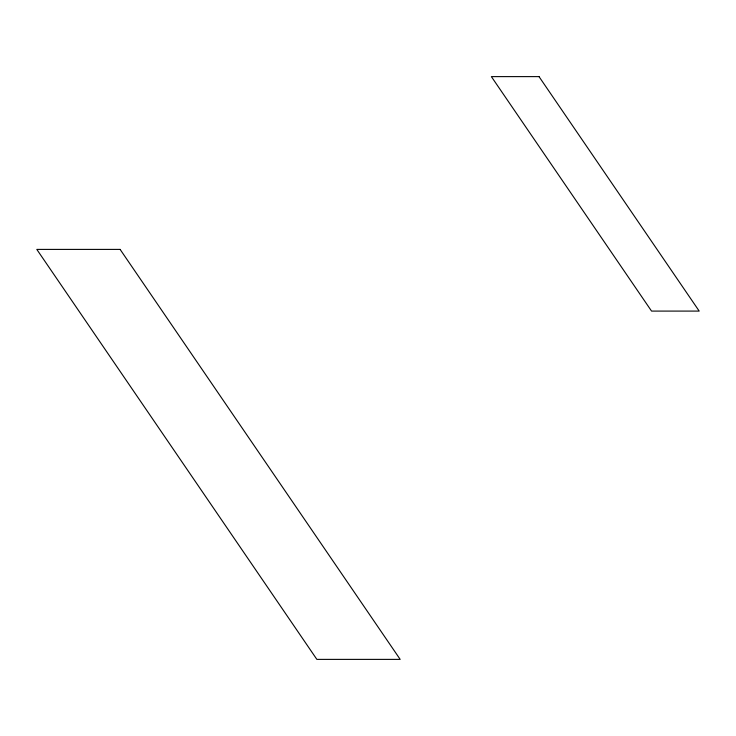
<?xml version="1.0" encoding="UTF-8"?>
<svg xmlns="http://www.w3.org/2000/svg" width="736" height="736" viewBox="0 0 736 736"><rect width="100%" height="100%" fill="white"/><g stroke="black" fill="none" stroke-linecap="round" stroke-linejoin="round"><path stroke-width="1.1" d="M539.019 76.618L491.372 76.618L651.553 311.089L699.2 311.089L539.019 76.618M120.115 249.403L36.8 249.403L316.866 659.382L400.182 659.382L120.115 249.403"/></g></svg>
